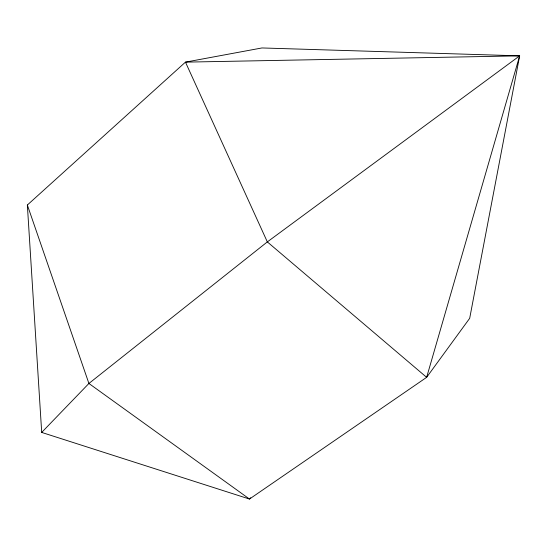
<?xml version="1.0" encoding="UTF-8"?>
<svg xmlns="http://www.w3.org/2000/svg" width="547" height="547" viewBox="0 0 547 547"><rect width="100%" height="100%" fill="white"/><g stroke="black" fill="none" stroke-linecap="round" stroke-linejoin="round"><path stroke-width="0.82" d="M519.65 55.849L469.688 318.313L426.639 377.341L249.48 499.049L41.695 432.424L27.35 205.016L185.46 62.132L261.965 47.951L519.65 55.849L426.639 377.341L267.333 241.904L185.46 62.132L519.65 55.849L267.333 241.904L88.908 383.468L41.695 432.424M250.608 497.784L249.48 499.049L88.908 383.468L27.35 205.016"/></g></svg>
